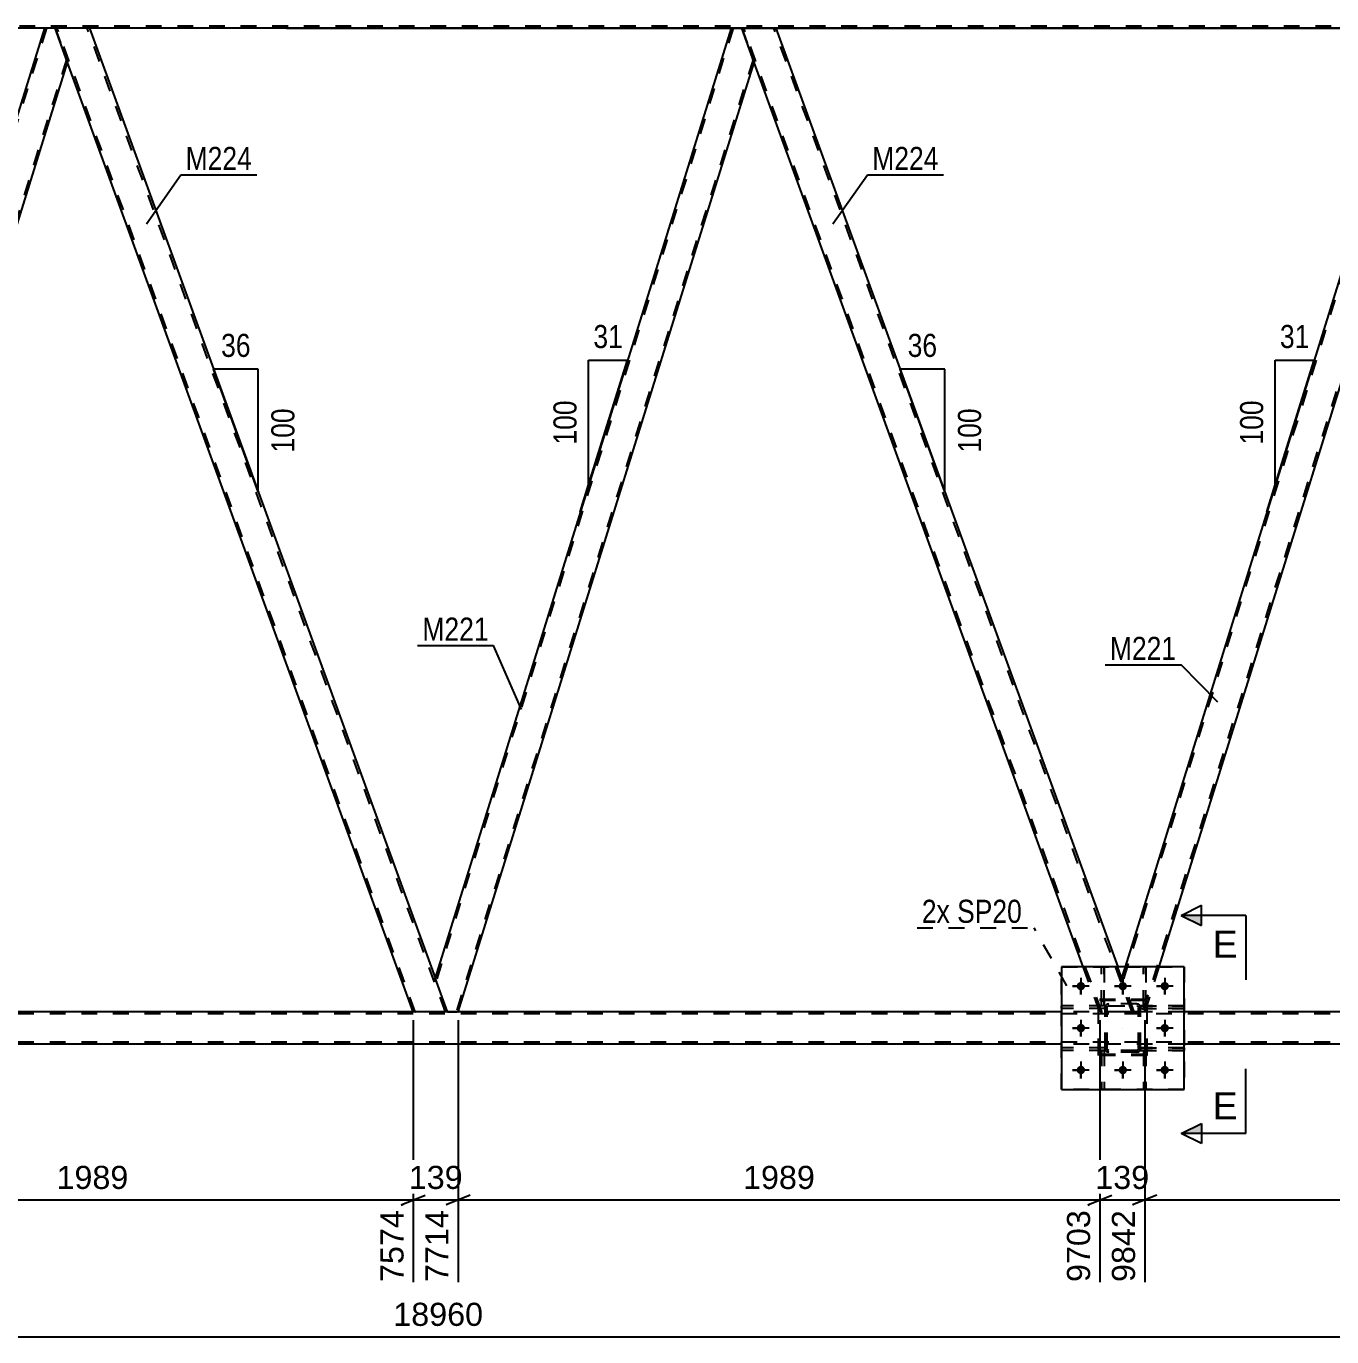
# Model space of a CAD drawing. Header units: millimetres. Extents: x -57 to 784, y -419 to 175.
# Drawn here: x 307.2 to 469.1, y -164.3 to -1.8 of the extents above; entities that cross this region are included whole.
import ezdxf

# ---------------------------------------------------------------- set-up
doc = ezdxf.new("R2010")
doc.units = ezdxf.units.MM
doc.linetypes.add('DXK_LINE_DOT2', pattern=[3.9198, 1.9599, -1.9599])
doc.linetypes.add('DXK_LINE_DOT3', pattern=[5.9187, 2.979, -0.9799, 0.9799, -0.9799])
doc.styles.add('Arial', font='ARIAL.TTF', dxfattribs={"height": 0.2})
doc.styles.add('Arial Narrow', font='ARIALN.TTF', dxfattribs={"height": 0.2})

# ---------------------------------------------------------------- blocks, each defined once
blk = doc.blocks.new('Part-122571493-2455 - 2452')
at = {"color": 7, "linetype": 'DXK_LINE_DOT2'}
for p, q in [((450.82, -123.24), (445.42, -123.24)), ((445.42, -123.24), (445.42, -123.56)), ((446.02, -123.56), (446.02, -123.24)), ((450.82, -123.56), (450.82, -123.24)), ((445.42, -123.56), (450.82, -123.56))]:
    blk.add_line(p, q, dxfattribs=at)
blk = doc.blocks.new('Part-122571493-2601 - 2452')
at = {"color": 7, "linetype": 'DXK_LINE_DOT2'}
for p, q in [((445.77, -128.76), (446.09, -128.76)), ((445.77, -128.76), (445.77, -133.6)), ((445.77, -129.36), (446.09, -129.36)), ((446.09, -128.76), (446.09, -133.6)), ((446.09, -133.6), (445.77, -133.6))]:
    blk.add_line(p, q, dxfattribs=at)
blk = doc.blocks.new('Part-122571493-2456 - 2452')
at = {"color": 7, "linetype": 'DXK_LINE_DOT2'}
for p, q in [((441.02, -123.48), (441.05, -123.3)), ((441.05, -123.3), (441.02, -123.48)), ((441.02, -128.52), (441.02, -123.48)), ((441.26, -123.48), (441.27, -123.39)), ((441.26, -128.52), (441.26, -123.48)), ((441.27, -123.39), (441.33, -123.31)), ((441.31, -123.04), (441.5, -123)), ((441.5, -123), (441.31, -123.04)), ((441.33, -123.31), (441.4, -123.26)), ((441.4, -123.26), (441.5, -123.24)), ((444.94, -123), (441.5, -123)), ((441.5, -123.24), (444.94, -123.24)), ((444.94, -123), (445.12, -123.04)), ((445.12, -123.04), (444.94, -123)), ((444.94, -123.24), (445.03, -123.26)), ((445.03, -123.26), (445.11, -123.31)), ((445.11, -123.31), (445.16, -123.39)), ((445.16, -123.39), (445.18, -123.48)), ((445.18, -128.52), (445.18, -123.48)), ((445.38, -123.3), (445.42, -123.48)), ((445.42, -123.48), (445.38, -123.3)), ((445.42, -128.52), (445.42, -123.48)), ((441.05, -128.7), (441.02, -128.52)), ((441.02, -128.52), (441.05, -128.7)), ((441.27, -128.61), (441.26, -128.52)), ((441.33, -128.69), (441.27, -128.61)), ((441.5, -129), (441.31, -128.96)), ((441.31, -128.96), (441.5, -129)), ((441.4, -128.74), (441.33, -128.69)), ((441.5, -128.76), (441.4, -128.74)), ((444.94, -128.76), (441.5, -128.76)), ((444.94, -129), (441.5, -129)), ((445.03, -128.74), (444.94, -128.76)), ((445.12, -128.96), (444.94, -129)), ((444.94, -129), (445.12, -128.96)), ((445.11, -128.69), (445.03, -128.74)), ((445.16, -128.61), (445.11, -128.69)), ((445.18, -128.52), (445.16, -128.61)), ((445.42, -128.52), (445.38, -128.7)), ((445.38, -128.7), (445.42, -128.52))]:
    blk.add_line(p, q, dxfattribs=at)
at = {"color": 7, "linetype": 'DXK_LINE_DOT3'}
blk.add_line((443.22, -126), (443.22, -126), dxfattribs=at)
at = {"color": 7, "linetype": 'DXK_LINE_DOT2'}
for centre, start, end in [((441.5, -123.48), 112.5, 157.5), ((441.5, -123.48), 112.5, 157.5), ((444.94, -123.48), 22.5, 67.5), ((444.94, -123.48), 22.5, 67.5), ((441.5, -128.52), 202.5, 247.5), ((441.5, -128.52), 202.5, 247.5), ((444.94, -128.52), 292.5, 337.5), ((444.94, -128.52), 292.5, 337.5)]:
    blk.add_arc(centre, 0.48, start, end, dxfattribs=at)
blk = doc.blocks.new('Part-122571493-2776 - 2452')
at = {"color": 2, "linetype": 'Continuous'}
for p, q in [((309.5, -2), (272.8, -119.75)), ((310.82, -2), (309.5, -2)), ((312.37, -6.25), (310.82, -2)), ((275.67, -124), (312.37, -6.25)), ((274.35, -124), (272.8, -119.75)), ((274.35, -124), (275.16, -124)), ((275.63, -124), (275.16, -124)), ((275.63, -124), (275.67, -124))]:
    blk.add_line(p, q, dxfattribs=at)
at = {"color": 7, "linetype": 'DXK_LINE_DOT2'}
for p, q in [((309.75, -2), (272.94, -120.12)), ((312.23, -5.88), (275.41, -124)), ((275.16, -124), (275.52, -124))]:
    blk.add_line(p, q, dxfattribs=at)
blk = doc.blocks.new('Part-122571493-2457 - 2452')
at = {"color": 7, "linetype": 'DXK_LINE_DOT2'}
for p, q in [((446.09, -128.76), (445.77, -128.76)), ((445.77, -128.76), (445.77, -133.6)), ((445.77, -129.36), (446.09, -129.36)), ((446.09, -128.76), (446.09, -133.6)), ((445.77, -133.6), (446.09, -133.6))]:
    blk.add_line(p, q, dxfattribs=at)
blk = doc.blocks.new('Part-122571493-2458 - 2452')
at = {"color": 7, "linetype": 'DXK_LINE_DOT2'}
for p, q in [((440.89, -128.76), (440.57, -128.76)), ((440.57, -128.76), (440.57, -133.6)), ((440.57, -129.36), (440.89, -129.36)), ((440.89, -128.76), (440.89, -133.6)), ((440.57, -133.6), (440.89, -133.6))]:
    blk.add_line(p, q, dxfattribs=at)
blk = doc.blocks.new('Part-122571493-2475 - 2452')
at = {"color": 7, "linetype": 'DXK_LINE_DOT2'}
for p, q in [((445.77, -123.24), (445.77, -118.4)), ((445.77, -118.4), (446.09, -118.4)), ((446.09, -118.4), (446.09, -123.24)), ((445.77, -122.64), (446.09, -122.64)), ((446.09, -123.24), (445.77, -123.24))]:
    blk.add_line(p, q, dxfattribs=at)
blk = doc.blocks.new('Part-122571493-2476 - 2452')
at = {"color": 7, "linetype": 'DXK_LINE_DOT2'}
for p, q in [((440.57, -123.24), (440.57, -118.4)), ((440.57, -118.4), (440.89, -118.4)), ((440.89, -118.4), (440.89, -123.24)), ((440.57, -122.64), (440.89, -122.64)), ((440.89, -123.24), (440.57, -123.24))]:
    blk.add_line(p, q, dxfattribs=at)
blk = doc.blocks.new('Part-122571493-2477 - 2452')
at = {"color": 7, "linetype": 'DXK_LINE_DOT2'}
for p, q in [((441.02, -128.44), (435.62, -128.44)), ((435.62, -128.44), (435.62, -128.76)), ((441.02, -128.76), (435.62, -128.76)), ((440.42, -128.76), (440.42, -128.44)), ((441.02, -128.76), (441.02, -128.44))]:
    blk.add_line(p, q, dxfattribs=at)
blk = doc.blocks.new('Part-122571493-2543 - 2452')
at = {"color": 7, "linetype": 'DXK_LINE_DOT2'}
for p, q in [((435.62, -133.6), (435.62, -118.4)), ((435.62, -118.4), (450.82, -118.4)), ((450.82, -118.4), (450.82, -133.6)), ((450.82, -133.6), (435.62, -133.6))]:
    blk.add_line(p, q, dxfattribs=at)
blk = doc.blocks.new('Part-122571493-2480 - 2452')
at = {"color": 7, "linetype": 'DXK_LINE_DOT2'}
for p, q in [((450.82, -128.44), (445.42, -128.44)), ((445.42, -128.44), (445.42, -128.76)), ((445.42, -128.76), (450.82, -128.76)), ((446.02, -128.76), (446.02, -128.44)), ((450.82, -128.76), (450.82, -128.44))]:
    blk.add_line(p, q, dxfattribs=at)
blk = doc.blocks.new('Part-122571493-2486 - 2452')
at = {"color": 7, "linetype": 'DXK_LINE_DOT2'}
for p, q in [((441.02, -128.44), (435.62, -128.44)), ((435.62, -128.76), (435.62, -128.44)), ((441.02, -128.76), (435.62, -128.76)), ((440.42, -128.76), (440.42, -128.44)), ((441.02, -128.44), (441.02, -128.76))]:
    blk.add_line(p, q, dxfattribs=at)
blk = doc.blocks.new('Part-122571493-2603 - 2452')
at = {"color": 7, "linetype": 'DXK_LINE_DOT2'}
for p, q in [((441.02, -123.24), (435.62, -123.24)), ((435.62, -123.56), (435.62, -123.24)), ((440.42, -123.56), (440.42, -123.24)), ((441.02, -123.24), (441.02, -123.56)), ((441.02, -123.56), (435.62, -123.56))]:
    blk.add_line(p, q, dxfattribs=at)
blk = doc.blocks.new('Part-122571493-2600 - 2452')
at = {"color": 7, "linetype": 'DXK_LINE_DOT2'}
for p, q in [((441.02, -123.48), (441.05, -123.3)), ((441.05, -123.3), (441.02, -123.48)), ((441.02, -128.52), (441.02, -123.48)), ((441.26, -123.48), (441.27, -123.39)), ((441.26, -128.52), (441.26, -123.48)), ((441.27, -123.39), (441.33, -123.31)), ((441.31, -123.04), (441.5, -123)), ((441.5, -123), (441.31, -123.04)), ((441.33, -123.31), (441.4, -123.26)), ((441.4, -123.26), (441.5, -123.24)), ((444.94, -123), (441.5, -123)), ((441.5, -123.24), (444.94, -123.24)), ((444.94, -123), (445.12, -123.04)), ((445.12, -123.04), (444.94, -123)), ((444.94, -123.24), (445.03, -123.26)), ((445.03, -123.26), (445.11, -123.31)), ((445.11, -123.31), (445.16, -123.39)), ((445.16, -123.39), (445.18, -123.48)), ((445.18, -128.52), (445.18, -123.48)), ((445.38, -123.3), (445.42, -123.48)), ((445.42, -123.48), (445.38, -123.3)), ((445.42, -128.52), (445.42, -123.48)), ((441.05, -128.7), (441.02, -128.52)), ((441.02, -128.52), (441.05, -128.7)), ((441.27, -128.61), (441.26, -128.52)), ((441.33, -128.69), (441.27, -128.61)), ((441.5, -129), (441.31, -128.96)), ((441.31, -128.96), (441.5, -129)), ((441.4, -128.74), (441.33, -128.69)), ((441.5, -128.76), (441.4, -128.74)), ((444.94, -128.76), (441.5, -128.76)), ((444.94, -129), (441.5, -129)), ((445.03, -128.74), (444.94, -128.76)), ((445.12, -128.96), (444.94, -129)), ((444.94, -129), (445.12, -128.96)), ((445.11, -128.69), (445.03, -128.74)), ((445.16, -128.61), (445.11, -128.69)), ((445.18, -128.52), (445.16, -128.61)), ((445.42, -128.52), (445.38, -128.7)), ((445.38, -128.7), (445.42, -128.52))]:
    blk.add_line(p, q, dxfattribs=at)
at = {"color": 7, "linetype": 'DXK_LINE_DOT3'}
blk.add_line((443.22, -126), (443.22, -126), dxfattribs=at)
at = {"color": 7, "linetype": 'DXK_LINE_DOT2'}
for centre, start, end in [((441.5, -123.48), 112.5, 157.5), ((441.5, -123.48), 112.5, 157.5), ((444.94, -123.48), 22.5, 67.5), ((444.94, -123.48), 22.5, 67.5), ((441.5, -128.52), 202.5, 247.5), ((441.5, -128.52), 202.5, 247.5), ((444.94, -128.52), 292.5, 337.5), ((444.94, -128.52), 292.5, 337.5)]:
    blk.add_arc(centre, 0.48, start, end, dxfattribs=at)
blk = doc.blocks.new('Part-122571493-2491 - 2452')
at = {"color": 7, "linetype": 'DXK_LINE_DOT2'}
for p, q in [((441.02, -123.24), (435.62, -123.24)), ((435.62, -123.24), (435.62, -123.56)), ((440.42, -123.56), (440.42, -123.24)), ((441.02, -123.56), (441.02, -123.24)), ((441.02, -123.56), (435.62, -123.56))]:
    blk.add_line(p, q, dxfattribs=at)
blk = doc.blocks.new('Part-122571493-2604 - 2452')
at = {"color": 7, "linetype": 'DXK_LINE_DOT2'}
for p, q in [((445.42, -128.76), (445.42, -128.44)), ((445.42, -128.44), (450.82, -128.44)), ((450.82, -128.76), (445.42, -128.76)), ((446.02, -128.76), (446.02, -128.44)), ((450.82, -128.44), (450.82, -128.76))]:
    blk.add_line(p, q, dxfattribs=at)
blk = doc.blocks.new('Part-122571493-2559 - 2452')
at = {"color": 7, "linetype": 'DXK_LINE_DOT2'}
for p, q in [((446.22, -122.6), (440.22, -122.6)), ((440.22, -129.4), (440.22, -122.6)), ((446.22, -129.4), (446.22, -122.6)), ((446.22, -129.4), (440.22, -129.4))]:
    blk.add_line(p, q, dxfattribs=at)
blk = doc.blocks.new('Part-122571493-2512 - 2452')
at = {"color": 2, "linetype": 'Continuous'}
for p, q in [((435.62, -118.4), (435.62, -133.6)), ((450.82, -118.4), (435.62, -118.4)), ((450.82, -133.6), (450.82, -118.4)), ((435.62, -133.6), (450.82, -133.6))]:
    blk.add_line(p, q, dxfattribs=at)
blk = doc.blocks.new('Part-122571493-2560 - 2452')
at = {"color": 7, "linetype": 'DXK_LINE_DOT2'}
for p, q in [((446.22, -122.46), (440.22, -122.46)), ((440.22, -129.26), (440.22, -122.46)), ((446.22, -129.26), (446.22, -122.46)), ((446.22, -129.26), (440.22, -129.26))]:
    blk.add_line(p, q, dxfattribs=at)
blk = doc.blocks.new('Part-122571493-2594 - 2452')
at = {"color": 2, "linetype": 'Continuous'}
for p, q in [((400.21, -2), (395.96, -2)), ((400.21, -2), (442.58, -118.4)), ((438.32, -118.4), (397.5, -6.25))]:
    blk.add_line(p, q, dxfattribs=at)
at = {"color": 7, "linetype": 'DXK_LINE_DOT2'}
for p, q in [((395.96, -2), (397.5, -6.25)), ((440.62, -124), (396.21, -2)), ((396.21, -2), (396.23, -2)), ((444.36, -124), (399.96, -2)), ((440.36, -124), (438.32, -118.4)), ((444.62, -124), (442.58, -118.4)), ((444.62, -124), (440.36, -124))]:
    blk.add_line(p, q, dxfattribs=at)
blk = doc.blocks.new('Part-122571493-2605 - 2452')
at = {"color": 7, "linetype": 'DXK_LINE_DOT2'}
for p, q in [((445.42, -123.56), (445.42, -123.24)), ((445.42, -123.24), (450.82, -123.24)), ((446.02, -123.56), (446.02, -123.24)), ((450.82, -123.24), (450.82, -123.56)), ((450.82, -123.56), (445.42, -123.56))]:
    blk.add_line(p, q, dxfattribs=at)
blk = doc.blocks.new('Part-122571493-2608 - 2452')
at = {"color": 7, "linetype": 'DXK_LINE_DOT2'}
for p, q in [((440.57, -128.76), (440.89, -128.76)), ((440.57, -128.76), (440.57, -133.6)), ((440.57, -129.36), (440.89, -129.36)), ((440.89, -128.76), (440.89, -133.6)), ((440.89, -133.6), (440.57, -133.6))]:
    blk.add_line(p, q, dxfattribs=at)
blk = doc.blocks.new('Part-122571493-2744 - 2452')
at = {"color": 2, "linetype": 'Continuous'}
for p, q in [((394.64, -2), (357.94, -119.75)), ((395.96, -2), (394.64, -2)), ((397.5, -6.25), (395.96, -2)), ((360.8, -124), (397.5, -6.25)), ((359.48, -124), (357.94, -119.75)), ((359.48, -124), (360.3, -124)), ((360.76, -124), (360.3, -124)), ((360.76, -124), (360.8, -124))]:
    blk.add_line(p, q, dxfattribs=at)
at = {"color": 7, "linetype": 'DXK_LINE_DOT2'}
for p, q in [((394.89, -2), (358.07, -120.12)), ((397.37, -5.88), (360.55, -124)), ((360.3, -124), (360.65, -124))]:
    blk.add_line(p, q, dxfattribs=at)
blk = doc.blocks.new('Part-122571493-2749 - 2452')
at = {"color": 7, "linetype": 'DXK_LINE_DOT2'}
for p, q in [((480.02, -2), (443.21, -120.12)), ((482.5, -5.88), (445.68, -124)), ((443.49, -118.4), (443.07, -119.75)), ((447.68, -118.4), (445.93, -124)), ((444.62, -124), (443.07, -119.75)), ((445.93, -124), (444.62, -124))]:
    blk.add_line(p, q, dxfattribs=at)
at = {"color": 2, "linetype": 'Continuous'}
for p, q in [((479.77, -2), (443.49, -118.4)), ((481.09, -2), (479.77, -2)), ((482.64, -6.25), (481.09, -2)), ((482.64, -6.25), (447.68, -118.4))]:
    blk.add_line(p, q, dxfattribs=at)
blk = doc.blocks.new('Part-122571493-2754 - 2452')
at = {"color": 2, "linetype": 'Continuous'}
for p, q in [((445.77, -118.4), (445.77, -118.4)), ((446.09, -118.4), (445.77, -118.4)), ((446.09, -118.4), (446.09, -118.4))]:
    blk.add_line(p, q, dxfattribs=at)
at = {"color": 7, "linetype": 'DXK_LINE_DOT2'}
for p, q in [((445.77, -123.24), (445.77, -118.4)), ((446.09, -123.24), (446.09, -118.4)), ((445.77, -122.64), (446.09, -122.64)), ((446.09, -123.24), (445.77, -123.24))]:
    blk.add_line(p, q, dxfattribs=at)
blk = doc.blocks.new('Part-122571493-2755 - 2452')
at = {"color": 2, "linetype": 'Continuous'}
for p, q in [((440.57, -118.4), (440.57, -118.4)), ((440.89, -118.4), (440.57, -118.4)), ((440.89, -118.4), (440.89, -118.4))]:
    blk.add_line(p, q, dxfattribs=at)
at = {"color": 7, "linetype": 'DXK_LINE_DOT2'}
for p, q in [((440.57, -123.24), (440.57, -118.4)), ((440.89, -123.24), (440.89, -118.4)), ((440.57, -122.64), (440.89, -122.64)), ((440.89, -123.24), (440.57, -123.24))]:
    blk.add_line(p, q, dxfattribs=at)
blk = doc.blocks.new('Part-122571493-2781 - 2452')
at = {"color": 2, "linetype": 'Continuous'}
for p, q in [((315.08, -2), (310.82, -2)), ((315.08, -2), (357.94, -119.75)), ((355.23, -124), (312.37, -6.25)), ((359.44, -124), (355.23, -124)), ((359.48, -124), (359.44, -124))]:
    blk.add_line(p, q, dxfattribs=at)
at = {"color": 7, "linetype": 'DXK_LINE_DOT2'}
for p, q in [((310.82, -2), (312.37, -6.25)), ((355.48, -124), (311.08, -2)), ((311.08, -2), (311.1, -2)), ((359.23, -124), (314.82, -2)), ((359.48, -124), (357.94, -119.75)), ((355.48, -124), (355.5, -124))]:
    blk.add_line(p, q, dxfattribs=at)
blk = doc.blocks.new('Part-122571493-2881 - 2452')
at = {"color": 7, "linetype": 'DXK_LINE_DOT2'}
for p, q in [((688.57, -1.76), (33.83, -1.76)), ((660.03, -2), (139.24, -2)), ((315.08, -2), (309.5, -2)), ((400.21, -2), (394.64, -2))]:
    blk.add_line(p, q, dxfattribs=at)
at = {"color": 2, "linetype": 'Continuous'}
for p, q in [((309.5, -2), (229.94, -2)), ((394.64, -2), (315.08, -2)), ((479.77, -2), (400.21, -2))]:
    blk.add_line(p, q, dxfattribs=at)
blk = doc.blocks.new('Part-122571493-2896 - 2452')
at = {"color": 7, "linetype": 'DXK_LINE_DOT2'}
for p, q in [((708.02, -124.24), (52.75, -124.24)), ((360.8, -124), (355.23, -124)), ((450.82, -124), (435.62, -124)), ((708.02, -127.76), (52.29, -127.76)), ((450.82, -128), (435.62, -128))]:
    blk.add_line(p, q, dxfattribs=at)
at = {"color": 2, "linetype": 'Continuous'}
for p, q in [((355.23, -124), (275.67, -124)), ((435.62, -124), (360.8, -124)), ((525.49, -124), (450.82, -124)), ((435.62, -128), (195.41, -128)), ((605.88, -128), (450.82, -128))]:
    blk.add_line(p, q, dxfattribs=at)
blk = doc.blocks.new('Bolt-122571493-2903 - 2452')
at = {"color": 1, "linetype": 'Continuous'}
for p, q in [((438.02, -119.76), (438.02, -120.45)), ((443.22, -119.76), (443.22, -120.45)), ((448.42, -119.76), (448.42, -120.45)), ((436.98, -120.8), (437.67, -120.8)), ((438.02, -121.84), (438.02, -121.15)), ((439.06, -120.8), (438.36, -120.8)), ((442.18, -120.8), (442.87, -120.8)), ((443.22, -121.84), (443.22, -121.15)), ((444.26, -120.8), (443.56, -120.8)), ((447.38, -120.8), (448.07, -120.8)), ((448.42, -121.84), (448.42, -121.15)), ((449.46, -120.8), (448.76, -120.8)), ((438.02, -124.96), (438.02, -125.65)), ((448.42, -124.96), (448.42, -125.65)), ((436.98, -126), (437.67, -126)), ((438.02, -127.04), (438.02, -126.35)), ((439.06, -126), (438.36, -126)), ((447.38, -126), (448.07, -126)), ((448.42, -127.04), (448.42, -126.35)), ((449.46, -126), (448.76, -126)), ((436.98, -131.2), (437.67, -131.2)), ((438.02, -130.16), (438.02, -130.85)), ((438.02, -132.24), (438.02, -131.55)), ((439.06, -131.2), (438.36, -131.2)), ((442.18, -131.2), (442.87, -131.2)), ((443.22, -130.16), (443.22, -130.85)), ((443.22, -132.24), (443.22, -131.55)), ((444.26, -131.2), (443.56, -131.2)), ((447.38, -131.2), (448.07, -131.2)), ((448.42, -130.16), (448.42, -130.85)), ((448.42, -132.24), (448.42, -131.55)), ((449.46, -131.2), (448.76, -131.2))]:
    blk.add_line(p, q, dxfattribs=at)
blk = doc.blocks.new('Bolt-122571493-2972 - 2452')
at = {"linetype": 'Continuous'}
for points in [[(438.54, -120.8, -1), (437.5, -120.8, -1)], [(443.74, -120.8, -1), (442.7, -120.8, -1)], [(448.94, -120.8, -1), (447.9, -120.8, -1)], [(438.54, -126, -1), (437.5, -126, -1)], [(448.94, -126, -1), (447.9, -126, -1)], [(438.54, -131.2, -1), (437.5, -131.2, -1)], [(443.74, -131.2, -1), (442.7, -131.2, -1)], [(448.94, -131.2, -1), (447.9, -131.2, -1)]]:
    blk.add_hatch(color=1, dxfattribs=at).paths.add_polyline_path(points)
at = {"color": 1, "linetype": 'Continuous'}
for p, q in [((438.02, -119.76), (438.02, -121.84)), ((443.22, -119.76), (443.22, -121.84)), ((448.42, -119.76), (448.42, -121.84)), ((439.06, -120.8), (436.98, -120.8)), ((444.26, -120.8), (442.18, -120.8)), ((449.46, -120.8), (447.38, -120.8)), ((438.02, -124.96), (438.02, -127.04)), ((448.42, -124.96), (448.42, -127.04)), ((439.06, -126), (436.98, -126)), ((449.46, -126), (447.38, -126)), ((439.06, -131.2), (436.98, -131.2)), ((438.02, -130.16), (438.02, -132.24)), ((444.26, -131.2), (442.18, -131.2)), ((443.22, -130.16), (443.22, -132.24)), ((449.46, -131.2), (447.38, -131.2)), ((448.42, -130.16), (448.42, -132.24))]:
    blk.add_line(p, q, dxfattribs=at)
blk = doc.blocks.new('StraightDimension-122571493-3613 - 2452')
at = {"color": 7, "linetype": 'Continuous'}
blk.add_line((-0.64, -164.28), (717.28, -164.28), dxfattribs=at)
at = {"color": 0}
blk.add_wipeout([(364.48, -163.53), (364.48, -159.33), (352.16, -159.33), (352.16, -163.53)], dxfattribs=at)
at = {"color": 3, "style": 'Arial'}
blk.add_text('18960', height=2.865, dxfattribs=at).set_placement((352.76, -162.93))
blk = doc.blocks.new('AngleDimension-122571493-25293 - 2452')
at = {"color": 7, "linetype": 'Continuous'}
for p, q in [((462.12, -43.17), (466.94, -43.17)), ((462.12, -58.63), (466.94, -43.17)), ((462.12, -58.63), (462.12, -43.17)), ((461.07, -61.99), (462.12, -58.63))]:
    blk.add_line(p, q, dxfattribs=at)
at = {"color": 0}
for points in [[(466.96, -42.27), (466.96, -38.07), (462.1, -38.07), (462.1, -42.27)], [(461.22, -47.56), (457.02, -47.56), (457.02, -54.24), (461.22, -54.24)]]:
    blk.add_wipeout(points, dxfattribs=at)
at = {"color": 3, "style": 'Arial Narrow'}
blk.add_text('31', height=2.863, dxfattribs=at).set_placement((462.7, -41.67))
blk.add_text('100', height=2.863, rotation=90.0002, dxfattribs=at).set_placement((460.62, -53.64))
blk = doc.blocks.new('AngleDimension-122571493-25265 - 2452')
at = {"color": 7, "linetype": 'Continuous'}
for p, q in [((376.98, -43.17), (381.81, -43.17)), ((376.98, -58.63), (381.81, -43.17)), ((376.98, -58.63), (376.98, -43.17)), ((375.94, -61.99), (376.98, -58.63))]:
    blk.add_line(p, q, dxfattribs=at)
at = {"color": 0}
for points in [[(381.82, -42.27), (381.82, -38.07), (376.97, -38.07), (376.97, -42.27)], [(376.08, -47.56), (371.88, -47.56), (371.88, -54.24), (376.08, -54.24)]]:
    blk.add_wipeout(points, dxfattribs=at)
at = {"color": 3, "style": 'Arial Narrow'}
blk.add_text('31', height=2.863, dxfattribs=at).set_placement((377.57, -41.67))
blk.add_text('100', height=2.863, rotation=90.0002, dxfattribs=at).set_placement((375.48, -53.64))
blk = doc.blocks.new('AngleDimension-122571493-25295 - 2452')
at = {"color": 7, "linetype": 'Continuous'}
for p, q in [((419.08, -53.84), (415.6, -44.27)), ((421.14, -44.27), (415.6, -44.27)), ((421.14, -59.5), (415.6, -44.27)), ((421.14, -59.5), (421.14, -44.27))]:
    blk.add_line(p, q, dxfattribs=at)
at = {"color": 0}
for points in [[(420.8, -43.37), (420.8, -39.17), (415.94, -39.17), (415.94, -43.37)], [(426.24, -48.54), (422.04, -48.54), (422.04, -55.23), (426.24, -55.23)]]:
    blk.add_wipeout(points, dxfattribs=at)
at = {"color": 3, "style": 'Arial Narrow'}
blk.add_text('36', height=2.863, dxfattribs=at).set_placement((416.54, -42.77))
blk.add_text('100', height=2.863, rotation=90.0002, dxfattribs=at).set_placement((425.64, -54.63))
blk = doc.blocks.new('StraightDimension-122571493-3336 - 2452')
at = {"color": 7, "linetype": 'Continuous'}
for p, q in [((275.67, -125), (275.67, -157.49)), ((355.23, -125), (355.23, -157.49)), ((277.17, -146.7), (274.17, -147.9)), ((275.67, -147.3), (355.23, -147.3)), ((353.73, -147.9), (356.73, -146.7))]:
    blk.add_line(p, q, dxfattribs=at)
at = {"color": 0}
blk.add_wipeout([(320.49, -146.55), (320.49, -142.35), (310.4, -142.35), (310.4, -146.55)], dxfattribs=at)
at = {"color": 0, "linetype": 'Continuous'}
blk.add_wipeout([(354.63, -148), (350.43, -148), (350.43, -158.09), (354.63, -158.09)], dxfattribs=at)
at = {"color": 3, "style": 'Arial'}
blk.add_text('1989', height=2.865, dxfattribs=at).set_placement((311, -145.95))
at = {"color": 3, "linetype": 'Continuous', "style": 'Arial'}
blk.add_text('7574', height=2.865, rotation=90.0002, dxfattribs=at).set_placement((354.03, -157.49))
blk = doc.blocks.new('StraightDimension-122571493-3352 - 2452')
at = {"color": 7, "linetype": 'Continuous'}
for p, q in [((355.23, -125), (355.23, -157.49)), ((360.8, -125), (360.8, -157.49)), ((353.73, -147.9), (356.73, -146.7)), ((355.23, -147.3), (360.8, -147.3)), ((362.3, -146.7), (359.3, -147.9))]:
    blk.add_line(p, q, dxfattribs=at)
at = {"color": 0}
blk.add_wipeout([(361.95, -146.55), (361.95, -142.35), (354.08, -142.35), (354.08, -146.55)], dxfattribs=at)
at = {"color": 0, "linetype": 'Continuous'}
blk.add_wipeout([(360.2, -148), (356, -148), (356, -158.09), (360.2, -158.09)], dxfattribs=at)
at = {"color": 3, "style": 'Arial'}
blk.add_text('139', height=2.865, dxfattribs=at).set_placement((354.68, -145.95))
at = {"color": 3, "linetype": 'Continuous', "style": 'Arial'}
blk.add_text('7714', height=2.865, rotation=90.0002, dxfattribs=at).set_placement((359.6, -157.49))
blk = doc.blocks.new('StraightDimension-122571493-3374 - 2452')
at = {"color": 7, "linetype": 'Continuous'}
for p, q in [((360.8, -125), (360.8, -157.49)), ((440.36, -125), (440.36, -157.49)), ((362.3, -146.7), (359.3, -147.9)), ((360.8, -147.3), (440.36, -147.3)), ((438.86, -147.9), (441.86, -146.7))]:
    blk.add_line(p, q, dxfattribs=at)
at = {"color": 0}
blk.add_wipeout([(405.63, -146.55), (405.63, -142.35), (395.53, -142.35), (395.53, -146.55)], dxfattribs=at)
at = {"color": 0, "linetype": 'Continuous'}
blk.add_wipeout([(439.76, -148), (435.56, -148), (435.56, -158.09), (439.76, -158.09)], dxfattribs=at)
at = {"color": 3, "style": 'Arial'}
blk.add_text('1989', height=2.865, dxfattribs=at).set_placement((396.13, -145.95))
at = {"color": 3, "linetype": 'Continuous', "style": 'Arial'}
blk.add_text('9703', height=2.865, rotation=90.0002, dxfattribs=at).set_placement((439.16, -157.49))
blk = doc.blocks.new('StraightDimension-122571493-3394 - 2452')
at = {"color": 7, "linetype": 'Continuous'}
for p, q in [((440.36, -125), (440.36, -157.49)), ((445.93, -125), (445.93, -157.49)), ((438.86, -147.9), (441.86, -146.7)), ((440.36, -147.3), (445.93, -147.3)), ((447.43, -146.7), (444.43, -147.9))]:
    blk.add_line(p, q, dxfattribs=at)
at = {"color": 0}
blk.add_wipeout([(447.08, -146.55), (447.08, -142.35), (439.21, -142.35), (439.21, -146.55)], dxfattribs=at)
at = {"color": 0, "linetype": 'Continuous'}
blk.add_wipeout([(445.33, -148), (441.13, -148), (441.13, -158.09), (445.33, -158.09)], dxfattribs=at)
at = {"color": 3, "style": 'Arial'}
blk.add_text('139', height=2.865, dxfattribs=at).set_placement((439.81, -145.95))
at = {"color": 3, "linetype": 'Continuous', "style": 'Arial'}
blk.add_text('9842', height=2.865, rotation=90.0002, dxfattribs=at).set_placement((444.73, -157.49))
blk = doc.blocks.new('StraightDimension-122571493-3414 - 2452')
at = {"color": 7, "linetype": 'Continuous'}
for p, q in [((445.93, -125), (445.93, -157.49)), ((525.49, -125), (525.49, -159.72)), ((447.43, -146.7), (444.43, -147.9)), ((445.93, -147.3), (525.49, -147.3)), ((523.99, -147.9), (526.99, -146.7))]:
    blk.add_line(p, q, dxfattribs=at)
at = {"color": 0}
blk.add_wipeout([(490.76, -146.55), (490.76, -142.35), (480.67, -142.35), (480.67, -146.55)], dxfattribs=at)
at = {"color": 0, "linetype": 'Continuous'}
blk.add_wipeout([(524.89, -148), (520.69, -148), (520.69, -160.32), (524.89, -160.32)], dxfattribs=at)
at = {"color": 3, "style": 'Arial'}
blk.add_text('1989', height=2.865, dxfattribs=at).set_placement((481.27, -145.95))
at = {"color": 3, "linetype": 'Continuous', "style": 'Arial'}
blk.add_text('11831', height=2.865, rotation=90.0002, dxfattribs=at).set_placement((524.29, -159.72))
blk = doc.blocks.new('StraightDimension-122571493-4198 - 2452')
at = {"color": 7, "linetype": 'Continuous'}
blk.add_line((339.53, -2), (655.25, -2), dxfattribs=at)
blk = doc.blocks.new('AngleDimension-122571493-25267 - 2452')
at = {"color": 7, "linetype": 'Continuous'}
for p, q in [((333.95, -53.84), (330.46, -44.27)), ((336, -44.27), (330.46, -44.27)), ((336, -59.5), (330.46, -44.27)), ((336, -59.5), (336, -44.27))]:
    blk.add_line(p, q, dxfattribs=at)
at = {"color": 0}
for points in [[(335.66, -43.37), (335.66, -39.17), (330.81, -39.17), (330.81, -43.37)], [(341.1, -48.54), (336.9, -48.54), (336.9, -55.23), (341.1, -55.23)]]:
    blk.add_wipeout(points, dxfattribs=at)
at = {"color": 3, "style": 'Arial Narrow'}
blk.add_text('36', height=2.863, dxfattribs=at).set_placement((331.41, -42.77))
blk.add_text('100', height=2.863, rotation=90.0002, dxfattribs=at).set_placement((340.5, -54.63))
blk = doc.blocks.new('MarkSet-122571493-4352 - 2452')
at = {"color": 30, "linetype": 'DXK_LINE_DOT2'}
blk.add_line((436.29, -120.78), (432.21, -113.55), dxfattribs=at)
at = {"color": 0}
for points in [[(421.77, -112.95), (421.77, -109.95), (418.3, -109.95), (418.3, -112.95)], [(430.71, -112.95), (430.71, -109.95), (422.67, -109.95), (422.67, -112.95)]]:
    blk.add_wipeout(points, dxfattribs=at)
for points in [[(421.77, -112.95), (421.77, -109.95), (418.3, -109.95), (418.3, -112.95)], [(430.71, -112.95), (430.71, -109.95), (422.67, -109.95), (422.67, -112.95)]]:
    blk.add_wipeout(points, dxfattribs=at)
at = {"color": 30, "linetype": 'DXK_LINE_DOT2'}
blk.add_line((417.7, -113.55), (432.21, -113.55), dxfattribs=at)
at = {"color": 3, "style": 'Arial Narrow'}
for s, p in [('2x', (418.3, -112.95)), ('SP20', (422.67, -112.95))]:
    blk.add_text(s, height=2.863, dxfattribs=at).set_placement(p)
blk = doc.blocks.new('Mark-122571493-2590 - 2452')
at = {"color": 0}
blk.add_wipeout([(420.37, -19.59), (420.37, -16.59), (412.15, -16.59), (412.15, -19.59)], dxfattribs=at)
blk.add_wipeout([(420.37, -19.59), (420.37, -16.59), (412.15, -16.59), (412.15, -19.59)], dxfattribs=at)
at = {"color": 30, "linetype": 'Continuous'}
for p, q in [((407.28, -26.25), (411.55, -20.19)), ((411.55, -20.19), (420.97, -20.19))]:
    blk.add_line(p, q, dxfattribs=at)
at = {"color": 3, "style": 'Arial Narrow'}
blk.add_text('M224', height=2.863, dxfattribs=at).set_placement((412.15, -19.59))
blk = doc.blocks.new('Mark-122571493-2740 - 2452')
at = {"color": 0}
blk.add_wipeout([(364.59, -77.96), (364.59, -74.96), (356.37, -74.96), (356.37, -77.96)], dxfattribs=at)
blk.add_wipeout([(364.59, -77.96), (364.59, -74.96), (356.37, -74.96), (356.37, -77.96)], dxfattribs=at)
at = {"color": 30, "linetype": 'Continuous'}
for p in [(355.77, -78.56), (368.67, -86.48)]:
    blk.add_line(p, (365.19, -78.56), dxfattribs=at)
at = {"color": 3, "style": 'Arial Narrow'}
blk.add_text('M221', height=2.863, dxfattribs=at).set_placement((356.37, -77.96))
blk = doc.blocks.new('Mark-122571493-2745 - 2452')
at = {"color": 0}
blk.add_wipeout([(449.84, -80.35), (449.84, -77.35), (441.62, -77.35), (441.62, -80.35)], dxfattribs=at)
blk.add_wipeout([(449.84, -80.35), (449.84, -77.35), (441.62, -77.35), (441.62, -80.35)], dxfattribs=at)
at = {"color": 30, "linetype": 'Continuous'}
for p in [(441.02, -80.95), (454.98, -85.59)]:
    blk.add_line(p, (450.44, -80.95), dxfattribs=at)
at = {"color": 3, "style": 'Arial Narrow'}
blk.add_text('M221', height=2.863, dxfattribs=at).set_placement((441.62, -80.35))
blk = doc.blocks.new('Mark-122571493-2777 - 2452')
at = {"color": 0}
blk.add_wipeout([(335.24, -19.59), (335.24, -16.59), (327.01, -16.59), (327.01, -19.59)], dxfattribs=at)
blk.add_wipeout([(335.24, -19.59), (335.24, -16.59), (327.01, -16.59), (327.01, -19.59)], dxfattribs=at)
at = {"color": 30, "linetype": 'Continuous'}
for p, q in [((322.14, -26.25), (326.41, -20.19)), ((326.41, -20.19), (335.84, -20.19))]:
    blk.add_line(p, q, dxfattribs=at)
at = {"color": 3, "style": 'Arial Narrow'}
blk.add_text('M224', height=2.863, dxfattribs=at).set_placement((327.01, -19.59))
blk = doc.blocks.new('SectionMark-122571493-4270 - 2452')
at = {"linetype": 'Continuous'}
for points in [[(452.97, -112.02), (452.97, -113.27), (450.47, -112.02)], [(452.97, -137.82), (452.97, -139.07), (450.47, -139.07)]]:
    blk.add_hatch(color=6, dxfattribs=at).paths.add_polyline_path(points)
at = {"color": 6, "linetype": 'Continuous'}
for p, q in [((450.47, -112.02), (452.97, -110.77)), ((458.47, -112.02), (450.47, -112.02)), ((450.47, -112.02), (452.97, -113.27)), ((452.97, -113.27), (452.97, -110.77)), ((458.47, -112.02), (458.47, -120.02)), ((458.47, -139.07), (458.47, -131.07)), ((450.47, -139.07), (452.97, -137.82)), ((452.97, -137.82), (452.97, -140.32)), ((458.47, -139.07), (450.47, -139.07)), ((452.97, -140.32), (450.47, -139.07))]:
    blk.add_line(p, q, dxfattribs=at)
at = {"color": 0, "linetype": 'Continuous'}
for points in [[(457.47, -117.27), (457.47, -113.77), (454.36, -113.77), (454.36, -117.27)], [(457.47, -137.32), (457.47, -133.82), (454.36, -133.82), (454.36, -137.32)]]:
    blk.add_wipeout(points, dxfattribs=at)
at = {"color": 3, "linetype": 'Continuous', "style": 'Arial'}
for p in [(454.36, -117.27), (454.36, -137.32)]:
    blk.add_text('E', height=3.34, dxfattribs=at).set_placement(p)

msp = doc.modelspace()

# ---------------------------------------------------------------- block references
for name in ['Part-122571493-2881 - 2452', 'Part-122571493-2776 - 2452', 'Part-122571493-2781 - 2452', 'Part-122571493-2744 - 2452', 'Part-122571493-2594 - 2452', 'Part-122571493-2749 - 2452', 'Part-122571493-2543 - 2452', 'Part-122571493-2512 - 2452', 'Part-122571493-2476 - 2452', 'Part-122571493-2755 - 2452', 'Part-122571493-2475 - 2452', 'Part-122571493-2754 - 2452', 'Bolt-122571493-2903 - 2452', 'Bolt-122571493-2972 - 2452', 'Part-122571493-2603 - 2452', 'Part-122571493-2491 - 2452', 'Part-122571493-2560 - 2452', 'Part-122571493-2559 - 2452', 'Part-122571493-2456 - 2452', 'Part-122571493-2600 - 2452', 'Part-122571493-2455 - 2452', 'Part-122571493-2605 - 2452', 'Part-122571493-2896 - 2452', 'Part-122571493-2477 - 2452', 'Part-122571493-2486 - 2452', 'Part-122571493-2458 - 2452', 'Part-122571493-2608 - 2452', 'Part-122571493-2480 - 2452', 'Part-122571493-2604 - 2452', 'Part-122571493-2601 - 2452', 'Part-122571493-2457 - 2452']:
    msp.add_blockref(name, (0, 0))

# ---------------------------------------------------------------- next in the draw order: block references
msp.add_blockref('StraightDimension-122571493-3613 - 2452', (0, 0))

# ---------------------------------------------------------------- next in the draw order: block references
for name in ['Mark-122571493-2777 - 2452', 'AngleDimension-122571493-25265 - 2452', 'AngleDimension-122571493-25293 - 2452', 'AngleDimension-122571493-25295 - 2452', 'StraightDimension-122571493-3336 - 2452']:
    msp.add_blockref(name, (0, 0))

# ---------------------------------------------------------------- next in the draw order: block references
msp.add_blockref('StraightDimension-122571493-3352 - 2452', (0, 0))

# ---------------------------------------------------------------- next in the draw order: block references
msp.add_blockref('StraightDimension-122571493-3374 - 2452', (0, 0))

# ---------------------------------------------------------------- next in the draw order: block references
msp.add_blockref('StraightDimension-122571493-3394 - 2452', (0, 0))

# ---------------------------------------------------------------- next in the draw order: block references
msp.add_blockref('StraightDimension-122571493-3414 - 2452', (0, 0))

# ---------------------------------------------------------------- next in the draw order: block references
msp.add_blockref('StraightDimension-122571493-4198 - 2452', (0, 0))

# ---------------------------------------------------------------- next in the draw order: block references
for name in ['Mark-122571493-2590 - 2452', 'AngleDimension-122571493-25267 - 2452', 'Mark-122571493-2740 - 2452', 'Mark-122571493-2745 - 2452', 'MarkSet-122571493-4352 - 2452', 'SectionMark-122571493-4270 - 2452']:
    msp.add_blockref(name, (0, 0))

doc.saveas('drawing.dxf')
